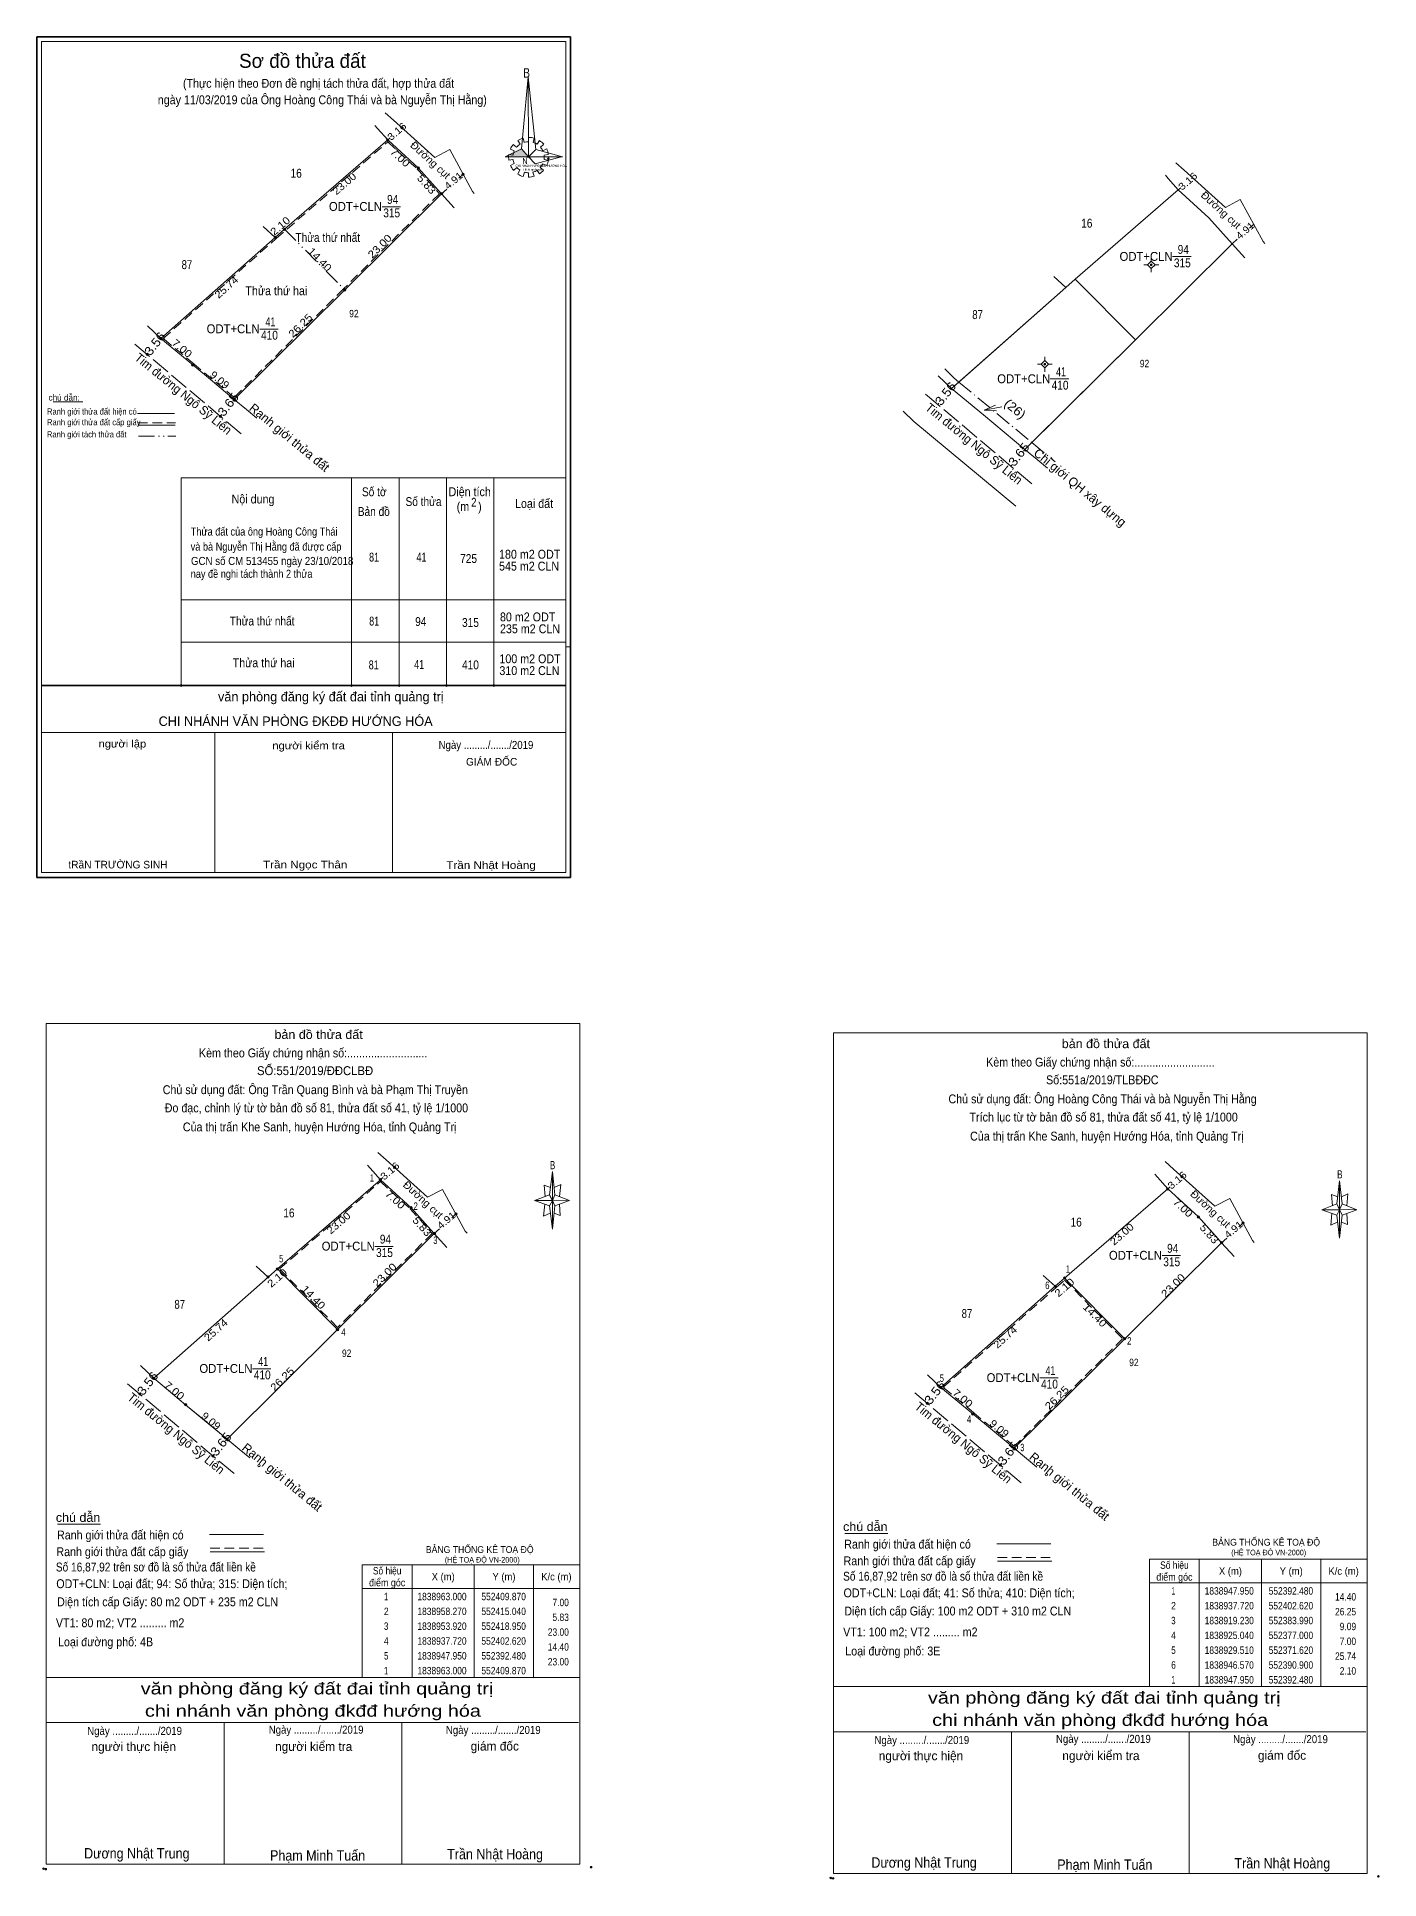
# Model space of a CAD drawing. Header units: metres. Extents: x 552217 to 552444, y 1838678 to 1838989.
import ezdxf
from ezdxf.enums import TextEntityAlignment as Align

# ---------------------------------------------------------------- set-up
doc = ezdxf.new("R2010")
doc.units = ezdxf.units.M
doc.header["$LTSCALE"] = 0.54
doc.header["$PDMODE"] = 32
doc.header["$PDSIZE"] = 0.27
for name, pattern in [('DASH_DOUBLE_DOT', [9.2, 5, -1.2, 0.3, -1.2, 0.3, -1.2]), ('DOT_DASHED', [7.7, 5, -1.2, 0.3, -1.2]), ('LONG_DASHED', [7.5, 6, -1.5]), ('MEDIUM_DASHED', [4.5, 3, -1.5])]:
    doc.linetypes.add(name, pattern=pattern)
for name, color, linetype, lineweight in [('1', 7, 'Continuous', 13), ('10', 7, 'Continuous', 13), ('11', 7, 'Continuous', 13), ('15', 7, 'Continuous', 13), ('17', 7, 'Continuous', 13), ('2', 7, 'Continuous', 13), ('30', 7, 'DOT_DASHED', 13), ('5', 7, 'Continuous', 13), ('6', 7, 'Continuous', 13), ('63', 7, 'Continuous', 13)]:
    doc.layers.add(name, color=color, linetype=linetype, lineweight=lineweight)
doc.layers.add('7', color=7, linetype='Continuous')

msp = doc.modelspace()

# ---------------------------------------------------------------- hatches: boundary and pattern name
at = {"layer": '1'}
msp.add_hatch(color=256, dxfattribs=at).paths.add_polyline_path([(552296.33, 1838968.56), (552299.08, 1838969.91), (552300.26, 1838968.56)])
at = {"layer": '11'}
for points in [[(552405.4598, 1838950.36, 1), (552405.1598, 1838950.36, 1)], [(552387.4898, 1838933.59, 1), (552387.1898, 1838933.59, 1)]]:
    msp.add_hatch(color=256, dxfattribs=at).paths.add_polyline_path(points)
at = {"layer": '63'}
for points in [[(552276.71, 1838971.43, 1), (552276.31, 1838971.43, 1)], [(552279.11, 1838973.49, 1), (552278.71, 1838973.49, 1)], [(552281.88, 1838966.7, 1), (552281.48, 1838966.7, 1)], [(552289.43, 1838965.65, 1), (552289.03, 1838965.65, 1)], [(552285.79, 1838962.35, 1), (552285.39, 1838962.35, 1)], [(552259.32, 1838956.38, 1), (552258.92, 1838956.38, 1)], [(552257.74, 1838955, 1), (552257.34, 1838955, 1)], [(552269.46, 1838946.15, 1), (552269.06, 1838946.15, 1)], [(552238.46, 1838937.94, 1), (552238.06, 1838937.94, 1)], [(552236.16, 1838935.27, 1), (552235.76, 1838935.27, 1)], [(552243.84, 1838933.47, 1), (552243.44, 1838933.47, 1)], [(552250.83, 1838927.66, 1), (552250.43, 1838927.66, 1)], [(552248.47, 1838924.83, 1), (552248.07, 1838924.83, 1)], [(552277.89, 1838798.09, 1), (552277.49, 1838798.09, 1)], [(552275.49, 1838796.03, 1), (552275.09, 1838796.03, 1)], [(552408.28, 1838794.48, 1), (552407.88, 1838794.48, 1)], [(552410.68, 1838796.54, 1), (552410.28, 1838796.54, 1)], [(552280.66, 1838791.3, 1), (552280.26, 1838791.3, 1)], [(552288.21, 1838790.25, 1), (552287.81, 1838790.25, 1)], [(552413.45, 1838789.75, 1), (552413.05, 1838789.75, 1)], [(552421, 1838788.7, 1), (552420.6, 1838788.7, 1)], [(552284.57, 1838786.95, 1), (552284.17, 1838786.95, 1)], [(552417.36, 1838785.4, 1), (552416.96, 1838785.4, 1)], [(552256.52, 1838779.6, 1), (552256.12, 1838779.6, 1)], [(552258.1, 1838780.98, 1), (552257.7, 1838780.98, 1)], [(552390.89, 1838779.43, 1), (552390.49, 1838779.43, 1)], [(552389.31, 1838778.05, 1), (552388.91, 1838778.05, 1)], [(552268.24, 1838770.75, 1), (552267.84, 1838770.75, 1)], [(552401.03, 1838769.2, 1), (552400.63, 1838769.2, 1)], [(552234.94, 1838759.87, 1), (552234.54, 1838759.87, 1)], [(552237.24, 1838762.54, 1), (552236.84, 1838762.54, 1)], [(552370.03, 1838760.99, 1), (552369.63, 1838760.99, 1)], [(552242.62, 1838758.07, 1), (552242.22, 1838758.07, 1)], [(552367.73, 1838758.32, 1), (552367.33, 1838758.32, 1)], [(552375.41, 1838756.52, 1), (552375.01, 1838756.52, 1)], [(552249.61, 1838752.26, 1), (552249.21, 1838752.26, 1)], [(552382.4, 1838750.71, 1), (552382, 1838750.71, 1)], [(552247.25, 1838749.43, 1), (552246.85, 1838749.43, 1)], [(552380.04, 1838747.88, 1), (552379.64, 1838747.88, 1)]]:
    msp.add_hatch(color=256, dxfattribs=at).paths.add_polyline_path(points)

# ---------------------------------------------------------------- linework, layer by layer
at = {"layer": '1'}
for p, q in [((552298.84, 1838970.73), (552298.45, 1838971.32)), ((552299.34, 1838971.73), (552299.52, 1838971.02)), ((552300.26, 1838971.14), (552300.28, 1838971.87)), ((552301.22, 1838971.73), (552301.05, 1838971)), ((552301.7, 1838970.73), (552302.09, 1838971.32)), ((552296.92, 1838968.97), (552297.64, 1838968.86)), ((552297.64, 1838968.13), (552296.92, 1838968.02)), ((552297.86, 1838969.59), (552297.21, 1838969.86)), ((552297.69, 1838970.68), (552298.23, 1838970.2)), ((552299.91, 1838968.54), (552300.61, 1838968.54)), ((552302.81, 1838970.68), (552302.27, 1838970.23)), ((552302.66, 1838969.61), (552303.31, 1838969.93)), ((552303.62, 1838968.97), (552302.88, 1838968.86)), ((552302.88, 1838968.13), (552303.62, 1838968.02)), ((552297.21, 1838967.13), (552297.86, 1838967.45)), ((552298.3, 1838966.77), (552297.73, 1838966.31)), ((552298.45, 1838965.7), (552298.82, 1838966.33)), ((552299.56, 1838965.99), (552299.34, 1838965.29)), ((552300.26, 1838965.17), (552300.26, 1838965.88)), ((552300.98, 1838965.99), (552301.2, 1838965.31)), ((552302.09, 1838965.7), (552301.7, 1838966.31)), ((552302.22, 1838966.77), (552302.81, 1838966.33)), ((552303.34, 1838967.11), (552302.62, 1838967.38)), ((552241.68, 1838914.44), (552306.54, 1838914.44)), ((552241.68, 1838914.44), (552241.68, 1838879.39)), ((552270.42, 1838914.44), (552270.42, 1838879.39)), ((552278.42, 1838914.44), (552278.42, 1838879.39)), ((552286.42, 1838914.44), (552286.42, 1838879.39)), ((552294.42, 1838914.44), (552294.42, 1838879.39)), ((552241.68, 1838893.87), (552306.54, 1838893.87)), ((552241.68, 1838886.73), (552306.54, 1838886.73)), ((552306.54, 1838885.93), (552307.34, 1838885.93)), ((552217.33, 1838878.61), (552217.33, 1838847.02)), ((552218.14, 1838871.45), (552306.54, 1838871.45)), ((552247.33, 1838871.45), (552247.33, 1838847.83)), ((552277.33, 1838871.45), (552277.33, 1838847.83))]:
    msp.add_line(p, q, dxfattribs=at)
at = {"layer": '1', "lineweight": 35}
msp.add_line((552218.14, 1838879.39), (552306.54, 1838879.39), dxfattribs=at)
at = {"layer": '1'}
for points in [[(552217.33, 1838847.02), (552217.33, 1838988.82), (552307.33, 1838988.82), (552307.33, 1838847.02)], [(552217.33, 1838847.02), (552217.33, 1838988.82), (552307.33, 1838988.82), (552307.33, 1838847.02)], [(552300.22, 1838982.07), (552300.26, 1838968.56), (552299.08, 1838969.91)], [(552300.22, 1838982.07), (552300.26, 1838968.56), (552301.5, 1838969.82)], [(552296.33, 1838968.56), (552299.08, 1838969.91), (552300.26, 1838968.56)], [(552306.02, 1838968.61), (552300.26, 1838968.56), (552301.5, 1838969.82)], [(552305.98, 1838968.63), (552301.39, 1838967.4), (552300.26, 1838968.56)], [(552257.9, 1838780.98), (552268.04, 1838770.75), (552249.41, 1838752.26), (552242.42, 1838758.07), (552237.04, 1838762.54), (552256.32, 1838779.6)]]:
    msp.add_lwpolyline(points, close=True, dxfattribs=at)
at = {"layer": '1', "linetype": 'MEDIUM_DASHED'}
for points in [[(552276.51, 1838971.1), (552281.5, 1838966.52), (552285.24, 1838962.36), (552269.08, 1838946.33), (552250.62, 1838928), (552243.8, 1838933.66), (552238.64, 1838937.95), (552257.7, 1838954.81)], [(552390.68, 1838779.09), (552400.48, 1838769.2), (552382.19, 1838751.05), (552375.37, 1838756.71), (552370.21, 1838761), (552389.28, 1838777.86)]]:
    msp.add_lwpolyline(points, close=True, dxfattribs=at)
at = {"layer": '1'}
for centre, major_axis, start_param, end_param in [((552300.2714, 1838968.5176), (3.3649, 0), 1.84955988, 2.13900916), ((552300.2714, 1838968.5176), (2.6372, 0), 1.56985589, 1.85611068), ((552300.2714, 1838968.5176), (3.3649, 0), 1.27924208, 1.56332225), ((552300.2714, 1838968.5176), (2.6372, 0), 1.00270906, 1.2755622), ((552300.2714, 1838968.5176), (3.3649, 0), 0.71056237, 0.99687234), ((552300.2714, 1838968.5176), (3.3649, 0), 3.00667928, 3.29139349), ((552300.2714, 1838968.5176), (3.3649, 0), 2.43958176, 2.72400246), ((552300.2714, 1838968.5176), (2.6372, 0), 2.72368549, 3.01515824), ((552300.2714, 1838968.5176), (2.6372, 0), 3.28229955, 3.56105054), ((552300.2714, 1838968.5176), (2.6372, 0), 2.13373541, 2.44496261), ((552300.2714, 1838968.5176), (2.6372, 0), 0.42678376, 0.70646463), ((552300.2714, 1838968.5176), (2.6372, 0), 6.13558388, 6.41618463), ((552300.2714, 1838968.5176), (3.3649, 0), 0.1390515, 0.43393316), ((552300.2714, 1838968.5176), (3.3649, 0), 5.85230288, 6.13839648), ((552300.2714, 1838968.5176), (3.3649, 0), 3.56988637, 3.85691866), ((552300.2714, 1838968.5176), (2.6372, 0), 3.86077574, 4.13258255), ((552300.2521, 1838968.4976), (3.3649, 0), 4.1470906, 4.43659307), ((552300.2714, 1838968.5176), (2.6372, 0), 4.43854677, 4.71314001), ((552300.2714, 1838968.5176), (3.3649, 0), 4.71301008, 4.99761054), ((552300.2714, 1838968.5176), (2.6372, 0), 4.99087134, 5.28933161), ((552300.2714, 1838968.5176), (3.3649, 0), 5.28561416, 5.56798705), ((552300.2714, 1838968.5176), (2.6372, 0), 5.56137327, 5.83951437)]:
    msp.add_ellipse(centre, major_axis=major_axis, ratio=0.995001, start_param=start_param, end_param=end_param, dxfattribs=at)
for p in [(552303.62, 1838968.29), (552241.68, 1838879.39), (552270.42, 1838879.39), (552278.42, 1838879.39), (552286.42, 1838879.39), (552294.42, 1838879.39)]:
    msp.add_point(p, dxfattribs=at)
at = {"layer": '10'}
for p in [(552392.48, 1838947.95), (552385.16, 1838920.4)]:
    msp.add_line(p, (552402.62, 1838937.72), dxfattribs=at)
for points in [[(552392.48, 1838947.95), (552409.87, 1838963), (552415.04, 1838958.27), (552418.95, 1838953.92), (552402.62, 1838937.72)], [(552372.85, 1838930.6), (552390.9, 1838946.57), (552392.48, 1838947.95)], [(552372.85, 1838930.6), (552371.62, 1838929.51), (552377, 1838925.04), (552383.99, 1838919.23), (552385.16, 1838920.4)]]:
    msp.add_lwpolyline(points, dxfattribs=at)
at = {"layer": '11'}
for p, q in [((552404.69, 1838950.36), (552404.06, 1838950.36)), ((552405.31, 1838951.61), (552405.31, 1838950.99)), ((552405.31, 1838949.73), (552405.31, 1838949.11)), ((552406.56, 1838950.36), (552405.94, 1838950.36)), ((552387.34, 1838934.84), (552387.34, 1838934.21)), ((552386.71, 1838933.59), (552386.09, 1838933.59)), ((552387.34, 1838932.97), (552387.34, 1838932.34)), ((552388.59, 1838933.59), (552387.97, 1838933.59))]:
    msp.add_line(p, q, dxfattribs=at)
for points in [[(552405.31, 1838950.99), (552404.69, 1838950.36), (552405.31, 1838949.73), (552405.94, 1838950.36)], [(552387.34, 1838934.21), (552386.71, 1838933.59), (552387.34, 1838932.97), (552387.97, 1838933.59)]]:
    msp.add_lwpolyline(points, close=True, dxfattribs=at)
for centre in [(552405.3098, 1838950.36), (552387.3398, 1838933.59)]:
    msp.add_circle(centre, 0.15, dxfattribs=at)
at = {"layer": '15'}
for centre in [(552275.29, 1838796.03), (552408.08, 1838794.48), (552280.46, 1838791.3), (552413.25, 1838789.75), (552284.37, 1838786.95), (552417.16, 1838785.4), (552256.32, 1838779.6), (552389.11, 1838778.05), (552237.04, 1838762.54), (552369.83, 1838760.99), (552242.42, 1838758.07), (552375.21, 1838756.52), (552249.41, 1838752.26), (552382.2, 1838750.71), (552254.8, 1838747.79), (552387.59, 1838746.24)]:
    msp.add_circle(centre, 0.2, dxfattribs=at)
at = {"layer": '17'}
for p, q in [((552220.1, 1838927.23), (552225.07, 1838927.23)), ((552220.84, 1838737.89), (552228.08, 1838737.89)), ((552353.63, 1838736.34), (552360.87, 1838736.34))]:
    msp.add_line(p, q, dxfattribs=at)
at = {"layer": '2'}
for p, q in [((552277.47, 1838974.78), (552276.09, 1838976.02)), ((552284.47, 1838968.49), (552277.47, 1838974.78)), ((552276.93, 1838971.79), (552276.51, 1838971.43)), ((552276.51, 1838971.43), (552281.68, 1838966.7)), ((552278.9, 1838973.5), (552278.72, 1838973.34)), ((552286.97, 1838969.8), (552284.47, 1838968.49)), ((552290.82, 1838962.74), (552286.97, 1838969.8)), ((552410.83, 1838966.35), (552409.45, 1838967.59)), ((552417.83, 1838960.06), (552410.83, 1838966.35)), ((552285.59, 1838962.35), (552287.71, 1838960)), ((552291.12, 1838962.4), (552290.82, 1838962.74)), ((552409.87, 1838963), (552415.04, 1838958.27)), ((552275.55, 1838960.18), (552278.66, 1838960.18)), ((552420.33, 1838961.37), (552417.83, 1838960.06)), ((552424.18, 1838954.31), (552420.33, 1838961.37)), ((552255.52, 1838956.82), (552257.54, 1838955)), ((552418.95, 1838953.92), (552421.07, 1838951.57)), ((552424.48, 1838953.97), (552424.18, 1838954.31)), ((552408.91, 1838951.75), (552412.02, 1838951.75)), ((552388.88, 1838948.39), (552390.9, 1838946.57)), ((552392.48, 1838947.95), (552402.62, 1838937.72)), ((552238.11, 1838937.76), (552238.26, 1838937.94)), ((552238.26, 1838937.94), (552243.64, 1838933.47)), ((552254.92, 1838939.54), (552258.03, 1838939.54)), ((552235.94, 1838935.24), (552236.13, 1838935.46)), ((552388.28, 1838931.11), (552391.39, 1838931.11)), ((552250.37, 1838927.35), (552250.63, 1838927.66)), ((552371.62, 1838929.51), (552377, 1838925.04)), ((552248.27, 1838924.83), (552248.53, 1838925.14)), ((552276.25, 1838799.38), (552274.87, 1838800.62)), ((552283.25, 1838793.09), (552276.25, 1838799.38)), ((552277.68, 1838798.1), (552277.5, 1838797.94)), ((552409.04, 1838797.83), (552407.66, 1838799.07)), ((552416.04, 1838791.54), (552409.04, 1838797.83)), ((552275.71, 1838796.39), (552275.29, 1838796.03)), ((552275.29, 1838796.03), (552280.46, 1838791.3)), ((552285.75, 1838794.4), (552283.25, 1838793.09)), ((552289.6, 1838787.34), (552285.75, 1838794.4)), ((552408.5, 1838794.84), (552408.08, 1838794.48)), ((552408.08, 1838794.48), (552413.25, 1838789.75)), ((552410.47, 1838796.55), (552410.29, 1838796.39)), ((552418.54, 1838792.85), (552416.04, 1838791.54)), ((552422.39, 1838785.79), (552418.54, 1838792.85)), ((552274.33, 1838784.78), (552277.44, 1838784.78)), ((552284.37, 1838786.95), (552286.49, 1838784.6)), ((552289.9, 1838787), (552289.6, 1838787.34)), ((552417.16, 1838785.4), (552419.28, 1838783.05)), ((552422.69, 1838785.45), (552422.39, 1838785.79)), ((552407.12, 1838783.23), (552410.23, 1838783.23)), ((552254.3, 1838781.42), (552256.32, 1838779.6)), ((552257.9, 1838780.98), (552268.04, 1838770.75)), ((552387.09, 1838779.87), (552389.11, 1838778.05)), ((552390.69, 1838779.43), (552400.83, 1838769.2)), ((552253.7, 1838764.14), (552256.81, 1838764.14)), ((552234.72, 1838759.84), (552234.91, 1838760.06)), ((552236.89, 1838762.36), (552237.04, 1838762.54)), ((552237.04, 1838762.54), (552242.42, 1838758.07)), ((552369.68, 1838760.81), (552369.83, 1838760.99)), ((552369.83, 1838760.99), (552375.21, 1838756.52)), ((552386.49, 1838762.59), (552389.6, 1838762.59)), ((552367.51, 1838758.29), (552367.7, 1838758.51)), ((552249.15, 1838751.95), (552249.41, 1838752.26)), ((552249.41, 1838752.26), (552251.48, 1838750.54)), ((552251.48, 1838750.54), (552253.23, 1838749.09)), ((552381.94, 1838750.4), (552382.2, 1838750.71)), ((552382.2, 1838750.71), (552384.27, 1838748.99)), ((552247.05, 1838749.43), (552247.31, 1838749.74)), ((552379.84, 1838747.88), (552380.1, 1838748.19)), ((552384.27, 1838748.99), (552386.02, 1838747.54)), ((552280.62, 1838731.05), (552280.62, 1838712.05)), ((552291.12, 1838731.05), (552291.12, 1838712.05)), ((552301.12, 1838731.05), (552301.12, 1838712.05)), ((552272.22, 1838727.05), (552308.92, 1838727.05))]:
    msp.add_line(p, q, dxfattribs=at)
at = {"layer": '2', "linetype": 'DASH_DOUBLE_DOT'}
msp.add_line((552259.12, 1838956.38), (552269.26, 1838946.15), dxfattribs=at)
at = {"layer": '2', "linetype": 'LONG_DASHED'}
for p, q in [((552233.85, 1838937), (552252.19, 1838921.53)), ((552367.21, 1838928.57), (552385.55, 1838913.1)), ((552232.63, 1838761.6), (552250.97, 1838746.13)), ((552365.42, 1838760.05), (552383.76, 1838744.58))]:
    msp.add_line(p, q, dxfattribs=at)
at = {"layer": '2'}
for points in [[(552257.54, 1838955), (552259.12, 1838956.38), (552276.51, 1838971.43)], [(552274.32, 1838973.9), (552274.77, 1838973.39), (552276.51, 1838971.43)], [(552281.68, 1838966.7), (552285.01, 1838962.99), (552285.59, 1838962.35)], [(552407.68, 1838965.47), (552408.13, 1838964.96), (552409.87, 1838963)], [(552285.59, 1838962.35), (552269.26, 1838946.15), (552250.63, 1838927.66)], [(552390.9, 1838946.57), (552392.48, 1838947.95), (552409.87, 1838963)], [(552236.01, 1838940.06), (552238.26, 1838937.94), (552257.54, 1838955)], [(552418.95, 1838953.92), (552402.62, 1838937.72), (552383.99, 1838919.23)], [(552369.37, 1838931.63), (552371.62, 1838929.51), (552390.9, 1838946.57)], [(552243.64, 1838933.47), (552246.93, 1838930.74), (552250.63, 1838927.66)], [(552250.63, 1838927.66), (552252.7, 1838925.94), (552254.45, 1838924.49)], [(552383.99, 1838919.23), (552386.06, 1838917.51), (552387.81, 1838916.06)], [(552273.1, 1838798.5), (552273.55, 1838797.99), (552275.29, 1838796.03)], [(552256.32, 1838779.6), (552257.9, 1838780.98), (552275.29, 1838796.03)], [(552389.11, 1838778.05), (552390.69, 1838779.43), (552408.08, 1838794.48)], [(552405.89, 1838796.95), (552406.34, 1838796.44), (552408.08, 1838794.48)], [(552280.46, 1838791.3), (552283.79, 1838787.59), (552284.37, 1838786.95)], [(552413.25, 1838789.75), (552416.58, 1838786.04), (552417.16, 1838785.4)], [(552284.37, 1838786.95), (552268.04, 1838770.75), (552249.41, 1838752.26)], [(552417.16, 1838785.4), (552400.83, 1838769.2), (552382.2, 1838750.71)], [(552234.79, 1838764.66), (552237.04, 1838762.54), (552256.32, 1838779.6)], [(552367.58, 1838763.11), (552369.83, 1838760.99), (552389.11, 1838778.05)], [(552242.42, 1838758.07), (552245.71, 1838755.34), (552249.41, 1838752.26)], [(552375.21, 1838756.52), (552378.5, 1838753.79), (552382.2, 1838750.71)]]:
    msp.add_lwpolyline(points, dxfattribs=at)
at = {"layer": '2', "linetype": 'MEDIUM_DASHED'}
msp.add_lwpolyline([(552275.29, 1838795.7), (552280.28, 1838791.12), (552284.02, 1838786.96), (552268.04, 1838771.1), (552258.27, 1838780.97)], close=True, dxfattribs=at)
at = {"layer": '2'}
for points in [[(552408.08, 1838794.48), (552413.25, 1838789.75), (552417.16, 1838785.4), (552400.83, 1838769.2), (552390.69, 1838779.43)], [(552272.22, 1838731.05), (552308.92, 1838731.05), (552308.92, 1838712.05), (552272.22, 1838712.05)]]:
    msp.add_lwpolyline(points, close=True, dxfattribs=at)
at = {"layer": '30'}
for p, q in [((552372.85, 1838930.6), (552385.16, 1838920.4)), ((552385.16, 1838920.4), (552389.12, 1838917.12))]:
    msp.add_line(p, q, dxfattribs=at)
msp.add_lwpolyline([(552370.47, 1838932.82), (552371.98, 1838931.33), (552372.85, 1838930.6)], dxfattribs=at)
at = {"layer": '30', "linetype": 'Continuous'}
msp.add_lwpolyline([(552363.48, 1838925.67), (552365.25, 1838923.91), (552382.48, 1838909.63)], dxfattribs=at)
at = {"layer": '5'}
for p, q in [((552412.26, 1838965.07), (552412.08, 1838964.91)), ((552410.29, 1838963.36), (552409.87, 1838963)), ((552422.59, 1838957.22), (552421.89, 1838956.58)), ((552419.82, 1838954.71), (552418.95, 1838953.92)), ((552371.47, 1838929.33), (552371.62, 1838929.51)), ((552369.3, 1838926.81), (552369.49, 1838927.03)), ((552377.12, 1838925.87), (552380.1, 1838926.39)), ((552383.73, 1838918.92), (552383.99, 1838919.23)), ((552381.63, 1838916.4), (552381.89, 1838916.71)), ((552303.79, 1838793.49), (552304.29, 1838797.39)), ((552436.58, 1838791.94), (552437.08, 1838795.84)), ((552303.79, 1838791.59), (552301.29, 1838792.49)), ((552304.69, 1838791.59), (552304.29, 1838787.69)), ((552304.69, 1838793.49), (552307.19, 1838792.49)), ((552305.49, 1838791.89), (552305.59, 1838789.99)), ((552436.58, 1838790.04), (552434.08, 1838790.94)), ((552437.48, 1838791.94), (552439.98, 1838790.94)), ((552305.59, 1838789.99), (552304.59, 1838790.39)), ((552437.48, 1838790.04), (552437.08, 1838786.14)), ((552438.38, 1838788.44), (552437.38, 1838788.84)), ((552438.28, 1838790.34), (552438.38, 1838788.44)), ((552218.92, 1838712.05), (552308.92, 1838712.05)), ((552351.71, 1838710.5), (552441.71, 1838710.5)), ((552218.92, 1838704.45), (552308.72, 1838704.45)), ((552218.92, 1838704.45), (552308.72, 1838704.45)), ((552218.92, 1838704.45), (552308.72, 1838704.45)), ((552248.92, 1838680.55), (552248.92, 1838704.45)), ((552278.92, 1838680.55), (552278.92, 1838704.45)), ((552351.71, 1838702.9), (552441.51, 1838702.9)), ((552351.71, 1838702.9), (552441.51, 1838702.9)), ((552351.71, 1838702.9), (552441.51, 1838702.9)), ((552381.71, 1838679), (552381.71, 1838702.9)), ((552411.71, 1838679), (552411.71, 1838702.9))]:
    msp.add_line(p, q, dxfattribs=at)
at = {"layer": '5', "lineweight": 35}
msp.add_lwpolyline([(552217.34, 1838988.83), (552307.34, 1838988.83), (552307.34, 1838847.03), (552217.34, 1838847.03)], close=True, dxfattribs=at)
at = {"layer": '5'}
for points in [[(552306.54, 1838879.39), (552306.54, 1838847.83), (552218.14, 1838847.83), (552218.14, 1838988.03), (552306.54, 1838988.03)], [(552218.92, 1838822.35), (552308.92, 1838822.35), (552308.92, 1838680.55), (552218.92, 1838680.55)], [(552351.71, 1838820.8), (552441.71, 1838820.8), (552441.71, 1838679), (552351.71, 1838679)], [(552304.29, 1838797.39), (552304.69, 1838793.49), (552304.29, 1838792.49)], [(552437.08, 1838795.84), (552437.48, 1838791.94), (552437.08, 1838790.94)], [(552304.29, 1838792.49), (552301.29, 1838792.49), (552303.79, 1838793.49), (552304.69, 1838791.59), (552307.19, 1838792.49), (552304.29, 1838792.59)], [(552304.29, 1838792.49), (552304.29, 1838787.69), (552303.79, 1838791.59)], [(552437.08, 1838790.94), (552434.08, 1838790.94), (552436.58, 1838791.94), (552437.48, 1838790.04), (552439.98, 1838790.94), (552437.08, 1838791.04)], [(552437.08, 1838790.94), (552437.08, 1838786.14), (552436.58, 1838790.04)]]:
    msp.add_lwpolyline(points, close=True, dxfattribs=at)
for points in [[(552379.18, 1838925.72), (552377.12, 1838925.87), (552379.01, 1838926.71)], [(552303.99, 1838794.69), (552302.89, 1838795.09), (552303.09, 1838793.19)], [(552304.59, 1838794.69), (552305.69, 1838795.19), (552305.49, 1838793.19)], [(552304.29, 1838792.49), (552303.79, 1838793.49), (552301.29, 1838792.49)], [(552302.99, 1838791.89), (552302.79, 1838789.89), (552303.89, 1838790.39)], [(552304.29, 1838792.49), (552304.69, 1838791.59), (552307.19, 1838792.49)], [(552437.08, 1838790.94), (552436.58, 1838791.94), (552434.08, 1838790.94)], [(552436.78, 1838793.14), (552435.68, 1838793.54), (552435.88, 1838791.64)], [(552437.08, 1838790.94), (552437.48, 1838790.04), (552439.98, 1838790.94)], [(552437.38, 1838793.14), (552438.48, 1838793.64), (552438.28, 1838791.64)], [(552435.78, 1838790.34), (552435.58, 1838788.34), (552436.68, 1838788.84)], [(552308.92, 1838680.55), (552218.92, 1838680.55), (552218.92, 1838704.45)], [(552441.71, 1838679), (552351.71, 1838679), (552351.71, 1838702.9)]]:
    msp.add_lwpolyline(points, dxfattribs=at)
for p in [(552218.45, 1838679.78), (552218.85, 1838679.71), (552351.24, 1838678.23), (552351.64, 1838678.16)]:
    msp.add_point(p, dxfattribs=at)
at = {"layer": '6'}
for p, q in [((552234.29, 1838925.31), (552240.56, 1838925.31)), ((552234.39, 1838923.3), (552240.65, 1838923.3)), ((552246.44, 1838736.15), (552255.58, 1838736.15)), ((552246.58, 1838733.22), (552255.72, 1838733.22)), ((552379.23, 1838734.6), (552388.37, 1838734.6)), ((552379.37, 1838731.67), (552388.51, 1838731.67))]:
    msp.add_line(p, q, dxfattribs=at)
at = {"layer": '6', "linetype": 'MEDIUM_DASHED'}
for p, q in [((552234.39, 1838923.72), (552240.7, 1838923.72)), ((552246.58, 1838733.84), (552255.78, 1838733.84)), ((552379.37, 1838732.29), (552388.57, 1838732.29))]:
    msp.add_line(p, q, dxfattribs=at)
at = {"layer": '6'}
for p in [(552310.82, 1838680.05), (552443.61, 1838678.5)]:
    msp.add_point(p, dxfattribs=at)
at = {"layer": '63'}
for p, q in [((552289.23, 1838965.65), (552288.53, 1838965.01)), ((552286.46, 1838963.14), (552285.59, 1838962.35)), ((552285.24, 1838787.74), (552284.37, 1838786.95)), ((552288.01, 1838790.25), (552287.31, 1838789.61)), ((552420.8, 1838788.7), (552420.1, 1838788.06)), ((552418.03, 1838786.19), (552417.16, 1838785.4)), ((552413.41, 1838732), (552413.41, 1838710.5)), ((552423.91, 1838732), (552423.91, 1838710.5)), ((552433.91, 1838732), (552433.91, 1838710.5)), ((552405.01, 1838728), (552441.71, 1838728))]:
    msp.add_line(p, q, dxfattribs=at)
at = {"layer": '63', "linetype": 'DASH_DOUBLE_DOT'}
msp.add_line((552234.48, 1838921.49), (552240.78, 1838921.49), dxfattribs=at)
at = {"layer": '63'}
msp.add_lwpolyline([(552405.01, 1838732), (552441.71, 1838732), (552441.71, 1838710.5), (552405.01, 1838710.5)], close=True, dxfattribs=at)
for centre in [(552276.51, 1838971.43), (552278.91, 1838973.49), (552281.68, 1838966.7), (552289.23, 1838965.65), (552285.59, 1838962.35), (552259.12, 1838956.38), (552257.54, 1838955), (552269.26, 1838946.15), (552238.26, 1838937.94), (552235.96, 1838935.27), (552243.64, 1838933.47), (552250.63, 1838927.66), (552248.27, 1838924.83), (552277.69, 1838798.09), (552275.29, 1838796.03), (552408.08, 1838794.48), (552410.48, 1838796.54), (552280.46, 1838791.3), (552288.01, 1838790.25), (552413.25, 1838789.75), (552420.8, 1838788.7), (552284.37, 1838786.95), (552417.16, 1838785.4), (552256.32, 1838779.6), (552257.9, 1838780.98), (552390.69, 1838779.43), (552389.11, 1838778.05), (552268.04, 1838770.75), (552400.83, 1838769.2), (552234.74, 1838759.87), (552237.04, 1838762.54), (552369.83, 1838760.99), (552242.42, 1838758.07), (552367.53, 1838758.32), (552375.21, 1838756.52), (552249.41, 1838752.26), (552382.2, 1838750.71), (552247.05, 1838749.43), (552379.84, 1838747.88)]:
    msp.add_circle(centre, 0.2, dxfattribs=at)

# ---------------------------------------------------------------- texts
at = {"layer": '1'}
msp.add_text('Sơ đồ thửa đất', height=2.38, dxfattribs=at).set_placement((552262.13, 1838983.6), align=Align.CENTER)
for s, height, width, p in [('B', 1.585, 0.8, (552299.38, 1838981.96)), ('N', 0.9904, 0.9, (552299.22, 1838967.39)), ('CHI NHÁNH VPĐKĐĐ-HƯỚNG HÓA', 0.3749, 0.95, (552298.07, 1838966.89)), ('TỈNH quảng trị', 0.375, 1.05, (552299.28, 1838966.24)), ('BẢNG THỐNG KÊ TOẠ ĐỘ ', 1.15, 0.95, (552415.6, 1838734.29)), ('BẢNG THỐNG KÊ TOẠ ĐỘ ', 1.15, 0.95, (552282.94, 1838733.06)), ('(HỆ TOẠ ĐỘ VN-2000)', 0.93, 0.9, (552286.14, 1838731.44)), ('(HỆ TOẠ ĐỘ VN-2000)', 0.93, 0.9, (552418.8, 1838732.67))]:
    msp.add_text(s, height=height, dxfattribs=dict(at, width=width)).set_placement(p)
for s, height, p in [('văn phòng đăng ký đất đai tỉnh quảng trị', 1.6, (552285.95, 1838876.72)), ('CHI NHÁNH VĂN PHÒNG ĐKĐĐ HƯỚNG HÓA', 1.6, (552284.09, 1838872.58)), ('GIÁM ĐỐC', 1.28, (552298.37, 1838865.89)), ('tRầN TRƯỜNG SINH', 1.28, (552239.37, 1838848.54))]:
    msp.add_text(s, height=height, dxfattribs=at).set_placement(p, align=Align.RIGHT)
for s, width, p in [('người lập', 1.1, (552235.78, 1838868.94)), ('người kiểm tra', 1.1, (552269.28, 1838868.63)), ('Trần Ngọc Thân', 1.15, (552269.7, 1838848.54)), ('Trần Nhật Hoàng', 1.15, (552301.49, 1838848.46))]:
    msp.add_text(s, height=1.28, dxfattribs=dict(at, width=width)).set_placement(p, align=Align.RIGHT)
at = {"layer": '15'}
for s, width, p in [('1', 0.65, (552273.855, 1838795.7)), ('2', 0.8, (552281.22, 1838790.94)), ('3', 0.75, (552284.55, 1838785.19)), ('5', 0.75, (552258.54, 1838782.08)), ('1', 0.65, (552391.235, 1838780.33)), ('6', 0.8, (552387.78, 1838777.57)), ('4', 0.8, (552269.045, 1838769.69)), ('2', 0.8, (552401.6, 1838768.22)), ('5', 0.75, (552369.98, 1838761.92)), ('4', 0.8, (552374.575, 1838755)), ('3', 0.75, (552383.55, 1838750.22))]:
    msp.add_text(s, height=1.25, dxfattribs=dict(at, width=width)).set_placement(p, align=Align.CENTER)
at = {"layer": '2'}
for s, height, rotation, width, p in [('3.16', 1.2, 40.896, 1.15, (552278.4372, 1838972.4088)), ('Đường cụt', 1.25, 317.545, 1.05, (552283.2831, 1838967.5782)), ('7.00', 1.25, 317.545, 1.15, (552278.1781, 1838968.006)), ('23.00', 1.25, 40.874, 1.1, (552269.611, 1838963.5914)), ('5.83', 1.25, 311.951, 1.15, (552282.6018, 1838963.5428)), ('4.91', 1.2, 40.896, 1.1, (552288.0122, 1838964.1198)), ('Đường cụt', 1.25, 317.545, 1.05, (552416.6431, 1838959.1482)), ('23.00', 1.25, 44.771, 1.15, (552275.6098, 1838953.0661)), ('3.56', 1.5, 51.926, 1.1, (552237.8242, 1838936.5925)), ('Tim đường Ngô Sỹ Liên', 1.5, 320.88, 0.95, (552241.5718, 1838928.0406)), ('3.65', 1.5, 51.926, 1.1, (552250.1985, 1838926.3425)), ('Tim đường Ngô Sỹ Liên', 1.5, 320.88, 0.95, (552374.9318, 1838919.6106)), ('3.16', 1.2, 40.896, 1.15, (552277.2672, 1838797.0388)), ('3.16', 1.2, 40.896, 1.15, (552410.0572, 1838795.4888)), ('7.00', 1.25, 317.545, 1.15, (552277.3681, 1838792.216)), ('Đường cụt', 1.25, 317.545, 1.05, (552282.0631, 1838792.1782)), ('Đường cụt', 1.25, 317.545, 1.05, (552414.8531, 1838790.6282)), ('7.00', 1.25, 317.545, 1.15, (552410.2281, 1838790.826)), ('23.00', 1.25, 40.874, 1.1, (552268.641, 1838788.2514)), ('5.83', 1.25, 311.951, 1.15, (552281.8318, 1838787.7128)), ('4.91', 1.2, 40.896, 1.1, (552286.7922, 1838788.7198)), ('23.00', 1.25, 40.874, 1.1, (552400.761, 1838786.3714)), ('5.83', 1.25, 311.951, 1.15, (552414.6218, 1838786.4828)), ('4.91', 1.2, 40.896, 1.1, (552419.5822, 1838787.1698)), ('23.00', 1.25, 44.771, 1.15, (552276.4298, 1838779.5161)), ('23.00', 1.25, 44.771, 1.15, (552409.4298, 1838777.7361)), ('14.40', 1.25, 314.747, 1.15, (552263.5398, 1838775.755)), ('14.40', 1.25, 314.747, 1.15, (552395.3498, 1838772.725)), ('3.56', 1.5, 51.926, 1.1, (552236.6042, 1838761.1925)), ('Tim đường Ngô Sỹ Liên', 1.5, 320.88, 0.95, (552240.3518, 1838752.6406)), ('3.56', 1.5, 51.926, 1.1, (552369.3942, 1838759.6425)), ('Tim đường Ngô Sỹ Liên', 1.5, 320.88, 0.95, (552373.1418, 1838751.0906)), ('3.65', 1.5, 51.926, 1.1, (552248.9785, 1838750.9425)), ('3.65', 1.5, 51.926, 1.1, (552381.7685, 1838749.3925))]:
    msp.add_text(s, height=height, rotation=rotation, dxfattribs=dict(at, width=width)).set_placement(p, align=Align.CENTER)
for s, height, width, p in [('16', 1.5, 0.85, (552261.075, 1838965.07)), ('94', 1.5, 0.85, (552277.35, 1838960.65)), ('ODT+CLN', 1.5, 0.95, (552271.07, 1838959.47)), ('315', 1.5, 0.85, (552277.185, 1838958.38)), ('Thửa thứ nhất', 1.5, 0.85, (552266.4, 1838954.24)), ('16', 1.5, 0.85, (552394.435, 1838956.64)), ('ODT+CLN', 1.5, 0.95, (552404.43, 1838951.04)), ('94', 1.5, 0.85, (552410.71, 1838952.22)), ('87', 1.5, 0.8, (552242.645, 1838949.65)), ('315', 1.5, 0.85, (552410.545, 1838949.95)), ('Thửa thứ hai', 1.5, 0.9, (552257.725, 1838945.24)), ('ODT+CLN', 1.5, 0.95, (552250.44, 1838938.83)), ('41', 1.5, 0.75, (552256.725, 1838940.01)), ('92', 1.25, 0.85, (552270.81, 1838941.52)), ('87', 1.5, 0.8, (552376.005, 1838941.22)), ('410', 1.5, 0.85, (552256.565, 1838937.74)), ('92', 1.25, 0.85, (552404.17, 1838933.09)), ('ODT+CLN', 1.5, 0.95, (552383.8, 1838930.4)), ('410', 1.5, 0.85, (552389.925, 1838929.31)), ('41', 1.5, 0.75, (552390.085, 1838931.58)), ('16', 1.5, 0.85, (552259.855, 1838789.67)), ('16', 1.5, 0.85, (552392.645, 1838788.12)), ('ODT+CLN', 1.5, 0.95, (552269.85, 1838784.07)), ('94', 1.5, 0.85, (552276.13, 1838785.25)), ('94', 1.5, 0.85, (552408.92, 1838783.7)), ('315', 1.5, 0.85, (552275.965, 1838782.98)), ('ODT+CLN', 1.5, 0.95, (552402.64, 1838782.52)), ('315', 1.5, 0.85, (552408.755, 1838781.43)), ('87', 1.5, 0.8, (552241.425, 1838774.25)), ('87', 1.5, 0.8, (552374.215, 1838772.7)), ('41', 1.5, 0.75, (552255.505, 1838764.61)), ('92', 1.25, 0.85, (552269.59, 1838766.12)), ('ODT+CLN', 1.5, 0.95, (552249.22, 1838763.43)), ('410', 1.5, 0.85, (552255.345, 1838762.34)), ('ODT+CLN', 1.5, 0.95, (552382.01, 1838761.88)), ('41', 1.5, 0.75, (552388.295, 1838763.06)), ('92', 1.25, 0.85, (552402.38, 1838764.57)), ('410', 1.5, 0.85, (552388.135, 1838760.79)), ('điểm góc', 1.25, 0.9, (552276.42, 1838727.43)), ('Số hiệu', 1.25, 0.85, (552276.42, 1838729.43)), ('X (m)', 1.25, 0.95, (552285.87, 1838728.43)), ('Y (m)', 1.25, 0.95, (552296.125, 1838728.43)), ('K/c (m)', 1.25, 0.95, (552304.965, 1838728.43)), (' 1', 1.25, 0.75, (552276.07, 1838725.08)), ('1838963.000', 1.25, 0.85, (552285.67, 1838725.08)), ('552409.870', 1.25, 0.85, (552296.07, 1838725.08)), (' 2', 1.25, 0.85, (552276.075, 1838722.58)), ('1838958.270', 1.25, 0.85, (552285.67, 1838722.58)), ('552415.040', 1.25, 0.85, (552296.07, 1838722.58)), (' 3', 1.25, 0.8, (552276.065, 1838720.08)), ('1838953.920', 1.25, 0.85, (552285.67, 1838720.08)), ('552418.950', 1.25, 0.85, (552296.07, 1838720.08)), (' 4', 1.25, 0.85, (552276.07, 1838717.58)), (' 5', 1.25, 0.8, (552276.075, 1838715.08)), ('1838937.720', 1.25, 0.85, (552285.67, 1838717.58)), ('1838947.950', 1.25, 0.85, (552285.67, 1838715.08)), ('552402.620', 1.25, 0.85, (552296.07, 1838717.58)), ('552392.480', 1.25, 0.85, (552296.07, 1838715.08)), (' 1', 1.25, 0.75, (552276.07, 1838712.58)), ('1838963.000', 1.25, 0.85, (552285.67, 1838712.58)), ('552409.870', 1.25, 0.85, (552296.07, 1838712.58))]:
    msp.add_text(s, height=height, dxfattribs=dict(at, width=width)).set_placement(p, align=Align.CENTER)
for s, p in [('Ranh giới thửa đất', (552259.4642, 1838920.6552)), ('Chỉ giới QH xây dựng', (552392.8192, 1838912.2284)), ('Ranh giới thửa đất', (552258.2442, 1838745.2552)), ('Ranh giới thửa đất', (552391.0342, 1838743.7052))]:
    msp.add_text(s, height=1.5, rotation=320.626, dxfattribs=at).set_placement(p, align=Align.CENTER)
at = {"layer": '2', "width": 0.85}
for s, p in [('5.83', (552307.07, 1838721.58)), ('7.00', (552307.07, 1838724.08)), ('23.00', (552307.07, 1838719.08)), ('14.40', (552307.07, 1838716.58)), ('23.00', (552307.07, 1838714.08))]:
    msp.add_text(s, height=1.25, dxfattribs=at).set_placement(p, align=Align.RIGHT)
at = {"layer": '5'}
for s, height, rotation, width, p in [('3.16', 1.2, 40.896, 1.15, (552411.8572, 1838964.0174)), ('4.91', 1.2, 40.896, 1.1, (552421.5272, 1838955.6941)), ('3.56', 1.5, 51.926, 1.1, (552371.1881, 1838928.1675)), ('(26)', 1.5, 320.626, 1.1, (552381.8542, 1838925.4914)), ('3.65', 1.5, 51.926, 1.1, (552383.5624, 1838917.9175))]:
    msp.add_text(s, height=height, rotation=rotation, dxfattribs=dict(at, width=width)).set_placement(p, align=Align.CENTER)
for s, height, width, p in [('bản đồ thửa đất', 1.5, 1.05, (552264.86, 1838819.77)), ('bản đồ thửa đất', 1.5, 1.05, (552397.65, 1838818.22)), ('Kèm theo Giấy chứng nhận số:...........................', 1.5, 0.9, (552263.94, 1838816.66)), ('SỐ:551/2019/ĐĐCLBĐ', 1.5, 0.95, (552264.26, 1838813.67)), ('Kèm theo Giấy chứng nhận số:...........................', 1.5, 0.9, (552396.73, 1838815.11)), ('Số:551a/2019/TLBĐĐC', 1.5, 0.9, (552397.05, 1838812.12)), ('Chủ sử dụng đất: Ông Trần Quang Bình và bà Phạm Thị Truyền', 1.5, 0.9, (552264.3, 1838810.46)), ('Chủ sử dụng đất: Ông Hoàng Công Thái và bà Nguyễn Thị Hằng', 1.5, 0.9, (552397.09, 1838808.91)), ('Đo đạc, chỉnh lý từ tờ bản đồ số 81, thửa đất số 41, tỷ lệ 1/1000 ', 1.5, 0.9, (552264.735, 1838807.39)), ('Trích lục từ tờ bản đồ số 81, thửa đất số 41, tỷ lệ 1/1000 ', 1.5, 0.9, (552397.525, 1838805.84)), ('Của thị trấn Khe Sanh, huyện Hướng Hóa, tỉnh Quảng Trị', 1.5, 0.9, (552265.03, 1838804.18)), ('Của thị trấn Khe Sanh, huyện Hướng Hóa, tỉnh Quảng Trị', 1.5, 0.9, (552397.82, 1838802.63)), ('B', 1.378, 0.75, (552304.32, 1838797.79)), ('B', 1.378, 0.75, (552437.11, 1838796.24)), ('văn phòng đăng ký đất đai tỉnh quảng trị', 2, 1.25, (552264.585, 1838709.19)), ('chi nhánh văn phòng đkđđ hướng hóa', 2, 1.25, (552263.895, 1838705.43)), ('văn phòng đăng ký đất đai tỉnh quảng trị', 2, 1.25, (552397.375, 1838707.64)), ('Ngày ........./......./2019', 1.35, 0.9, (552233.815, 1838702.37)), ('Ngày ........./......./2019', 1.35, 0.9, (552264.435, 1838702.57)), ('Ngày ........./......./2019', 1.35, 0.9, (552294.315, 1838702.52)), ('chi nhánh văn phòng đkđđ hướng hóa', 2, 1.25, (552396.685, 1838703.88)), ('Ngày ........./......./2019', 1.35, 0.9, (552366.605, 1838700.82)), ('Ngày ........./......./2019', 1.35, 0.9, (552397.225, 1838701.02)), ('Ngày ........./......./2019', 1.35, 0.9, (552427.105, 1838700.97)), ('Dương Nhật Trung', 1.75, 0.9, (552234.19, 1838681.51)), ('Phạm Minh Tuấn', 1.75, 0.9, (552264.685, 1838681.15)), ('Trần Nhật Hoàng', 1.75, 0.9, (552294.625, 1838681.38)), ('Dương Nhật Trung', 1.75, 0.9, (552366.98, 1838679.96)), ('Phạm Minh Tuấn', 1.75, 0.9, (552397.475, 1838679.6)), ('Trần Nhật Hoàng', 1.75, 0.9, (552427.415, 1838679.83))]:
    msp.add_text(s, height=height, dxfattribs=dict(at, width=width)).set_placement(p, align=Align.CENTER)
for s, p in [('người thực hiện', (552233.67, 1838699.64)), ('người kiểm tra', (552264.025, 1838699.66)), ('giám đốc', (552294.575, 1838699.72)), ('người thực hiện', (552366.46, 1838698.09)), ('người kiểm tra', (552396.815, 1838698.11)), ('giám đốc', (552427.365, 1838698.17))]:
    msp.add_text(s, height=1.5, dxfattribs=at).set_placement(p, align=Align.CENTER)
at = {"layer": '6'}
msp.add_text('chú dẫn:', height=1.029, dxfattribs=at).set_placement((552219.3, 1838927.47))
for s, height, width, p in [('Ranh giới thửa đất cấp giấy', 1.029, 0.9, (552219.04, 1838923.3)), ('Ranh giới thửa đất hiện có ', 1.029, 0.9, (552219.05, 1838925.11)), ('Ranh giới tách thửa đất', 1.029, 0.9, (552219.03, 1838921.26)), ('Số tờ', 1.5, 0.85, (552272.17, 1838911.33)), ('Diện tích', 1.5, 0.9, (552286.78, 1838911.34)), ('Nội dung', 1.5, 0.9, (552250.18, 1838910.11)), ('Bản đồ', 1.5, 0.85, (552271.47, 1838908)), ('Số thửa', 1.5, 0.85, (552279.52, 1838909.68)), ('(m   )', 1.5, 0.9, (552288.15, 1838908.85)), ('2', 1.5, 0.8, (552290.59, 1838909.56)), ('Loại đất', 1.5, 0.9, (552297.99, 1838909.35)), ('Thửa đất của ông Hoàng Công Thái', 1.36, 0.85, (552243.29, 1838904.69)), ('và bà Nguyễn Thị Hằng đã được cấp ', 1.36, 0.85, (552243.28, 1838902.15)), ('GCN số CM 513455 ngày 23/10/2018', 1.36, 0.9, (552243.33, 1838899.73)), ('81', 1.5, 0.75, (552273.37, 1838900.31)), ('41', 1.5, 0.75, (552281.37, 1838900.31)), ('725', 1.5, 0.85, (552288.73, 1838900.07)), ('545 m2 CLN', 1.5, 0.9, (552295.29, 1838898.79)), ('180 m2 ODT', 1.5, 0.9, (552295.29, 1838900.79)), ('nay đề nghi tách thành 2 thửa', 1.36, 0.85, (552243.28, 1838897.57)), ('Thửa thứ nhất', 1.5, 0.85, (552249.88, 1838889.53)), ('81', 1.5, 0.75, (552273.39, 1838889.52)), ('94', 1.5, 0.85, (552281.14, 1838889.44)), ('315', 1.5, 0.85, (552289.05, 1838889.28)), ('80 m2 ODT', 1.5, 0.9, (552295.45, 1838890.22)), ('235 m2 CLN', 1.5, 0.9, (552295.45, 1838888.22)), ('Thửa thứ hai', 1.5, 0.9, (552250.36, 1838882.48)), ('100 m2 ODT ', 1.5, 0.9, (552295.35, 1838883.16)), ('81', 1.5, 0.75, (552273.31, 1838882.13)), ('41', 1.5, 0.75, (552280.98, 1838882.21)), ('410', 1.5, 0.85, (552289.05, 1838882.13)), ('310 m2 CLN', 1.5, 0.9, (552295.35, 1838881.16)), ('chú dẫn', 1.5, 1.05, (552220.53, 1838738.3)), ('chú dẫn', 1.5, 1.05, (552353.32, 1838736.75)), ('Ranh giới thửa đất hiện có ', 1.5, 0.9, (552220.73, 1838735.34)), ('Ranh giới thửa đất hiện có ', 1.5, 0.9, (552353.52, 1838733.79)), ('Ranh giới thửa đất cấp giấy', 1.5, 0.9, (552220.62, 1838732.52)), ('Ranh giới thửa đất cấp giấy', 1.5, 0.9, (552353.41, 1838730.97)), ('Số 16,87,92 trên sơ đồ là số thửa đất liền kề', 1.5, 0.85, (552220.54, 1838729.93)), ('ODT+CLN: Loại đất; 94: Số thửa; 315: Diện tích;', 1.5, 0.9, (552220.61, 1838727.12)), ('Số 16,87,92 trên sơ đồ là số thửa đất liền kề', 1.5, 0.85, (552353.33, 1838728.38)), ('Diện tích cấp Giấy: 80 m2 ODT + 235 m2 CLN', 1.5, 0.9, (552220.74, 1838724.06)), ('ODT+CLN: Loại đất; 41: Số thửa; 410: Diện tích;', 1.5, 0.9, (552353.4, 1838725.57)), ('Diện tích cấp Giấy: 100 m2 ODT + 310 m2 CLN', 1.5, 0.9, (552353.53, 1838722.51)), ('VT1: 80 m2; VT2 ......... m2', 1.5, 0.9, (552220.54, 1838720.53)), ('VT1: 100 m2; VT2 ......... m2', 1.5, 0.9, (552353.33, 1838718.98)), ('Loại đường phố: 4B', 1.5, 0.9, (552220.9, 1838717.31)), ('Loại đường phố: 3E', 1.5, 0.9, (552353.69, 1838715.76))]:
    msp.add_text(s, height=height, dxfattribs=dict(at, width=width)).set_placement(p)
at = {"layer": '6', "width": 0.9}
msp.add_text('Ngày ........./......./2019', height=1.35, dxfattribs=at).set_placement((552293.085, 1838868.7), align=Align.CENTER)
at = {"layer": '63'}
for s, rotation, width, p in [('2.10', 41.135, 1.15, (552258.7889, 1838956.4529)), ('14.40', 314.747, 1.15, (552264.6198, 1838950.835)), ('25.74', 41.504, 1.1, (552249.7158, 1838946.1314)), ('26.25', 44.784, 1.15, (552262.2247, 1838939.6818)), ('7.00', 320.278, 1.15, (552241.4256, 1838935.794)), ('9.09', 320.267, 1.1, (552247.7705, 1838930.4777)), ('2.10', 41.135, 1.15, (552258.2789, 1838778.9829)), ('2.10', 41.135, 1.15, (552391.0689, 1838777.3729)), ('25.74', 41.504, 1.1, (552247.9358, 1838770.2014)), ('25.74', 41.504, 1.1, (552381.0858, 1838769.0014)), ('26.25', 44.784, 1.15, (552259.1647, 1838761.9518)), ('7.00', 320.278, 1.15, (552240.1256, 1838759.974)), ('7.00', 320.278, 1.15, (552373.1056, 1838758.674)), ('26.25', 44.784, 1.15, (552389.8247, 1838758.8018)), ('9.09', 320.267, 1.1, (552246.3105, 1838754.8377)), ('9.09', 320.267, 1.1, (552379.2705, 1838753.5677))]:
    msp.add_text(s, height=1.25, rotation=rotation, dxfattribs=dict(at, width=width)).set_placement(p, align=Align.CENTER)
for s, width, p in [('Số hiệu', 0.85, (552409.21, 1838730.38)), ('điểm góc', 0.9, (552409.21, 1838728.38)), ('X (m)', 0.95, (552418.66, 1838729.38)), ('Y (m)', 0.95, (552428.915, 1838729.38)), ('K/c (m)', 0.95, (552437.755, 1838729.38)), (' 1', 0.75, (552408.86, 1838726.03)), ('1838947.950', 0.85, (552418.46, 1838726.03)), ('552392.480', 0.85, (552428.86, 1838726.03)), (' 2', 0.85, (552408.865, 1838723.53)), ('1838937.720', 0.85, (552418.46, 1838723.53)), ('552402.620', 0.85, (552428.86, 1838723.53)), (' 4', 0.85, (552408.86, 1838718.53)), (' 3', 0.8, (552408.855, 1838721.03)), ('1838919.230', 0.85, (552418.46, 1838721.03)), ('1838925.040', 0.85, (552418.46, 1838718.53)), ('552383.990', 0.85, (552428.86, 1838721.03)), ('552377.000', 0.85, (552428.86, 1838718.53)), (' 5', 0.8, (552408.865, 1838716.03)), ('1838929.510', 0.85, (552418.46, 1838716.03)), ('552371.620', 0.85, (552428.86, 1838716.03)), (' 6', 0.85, (552408.865, 1838713.53)), ('1838946.570', 0.85, (552418.46, 1838713.53)), ('552390.900', 0.85, (552428.86, 1838713.53)), (' 1', 0.75, (552408.86, 1838711.03)), ('1838947.950', 0.85, (552418.46, 1838711.03)), ('552392.480', 0.85, (552428.86, 1838711.03))]:
    msp.add_text(s, height=1.25, dxfattribs=dict(at, width=width)).set_placement(p, align=Align.CENTER)
at = {"layer": '63', "width": 0.85}
for s, p in [('14.40', (552439.86, 1838725.03)), ('26.25', (552439.86, 1838722.53)), ('9.09', (552439.86, 1838720.03)), ('25.74', (552439.86, 1838715.03)), ('7.00', (552439.86, 1838717.53)), ('2.10', (552439.86, 1838712.53))]:
    msp.add_text(s, height=1.25, dxfattribs=at).set_placement(p, align=Align.RIGHT)
at = {"layer": '7', "width": 0.9}
for s, p in [('(Thực hiện theo Đơn đề nghị tách thửa đất, hợp thửa đất ', (552265.095, 1838980.24)), ('ngày 11/03/2019 của Ông Hoàng Công Thái và bà Nguyễn Thị Hằng)', (552265.48, 1838977.46))]:
    msp.add_text(s, height=1.5, dxfattribs=at).set_placement(p, align=Align.CENTER)

doc.saveas('drawing.dxf')
